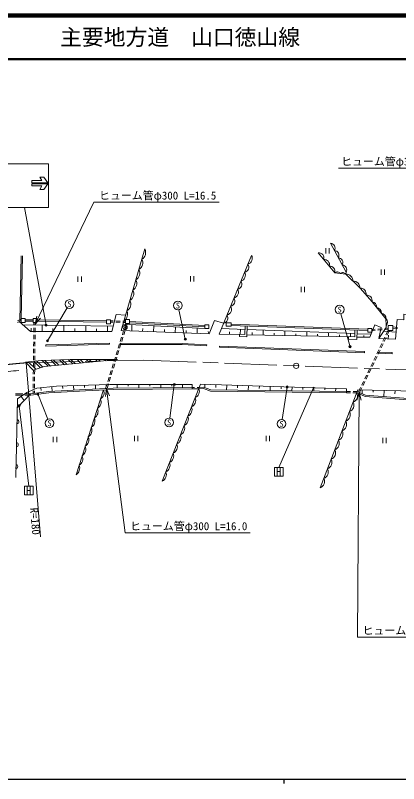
# Model space of a CAD drawing. Units: millimetres, scale not verified. Extents: x 40000 to 680000, y 20000 to 380000.
# Drawn here: x 206468 to 294328, y 204000 to 380000 of the extents above; entities that cross this region are included whole.
import ezdxf
from ezdxf.enums import TextEntityAlignment as Align

# ---------------------------------------------------------------- set-up
doc = ezdxf.new("R2010")
doc.units = ezdxf.units.MM
doc.header["$LTSCALE"] = 1000
doc.linetypes.add('CHAIN', pattern=[18.5, 12, -1.5, 3.5, -1.5])
for name, color, linetype, lineweight in [('M-BGD', 7, 'Continuous', 13), ('M-BMK', 2, 'CHAIN', 13), ('M-BMK-SRVR', 3, 'Continuous', 13), ('M-STR-HTXT', 7, 'Continuous', 13), ('M-STR-STRC', 7, 'Continuous', 13), ('M-TTL', 2, 'Continuous', 140), ('M-TTL-BAND', 7, 'Continuous', 25), ('M-TTL-LINE', 7, 'Continuous', 50)]:
    doc.layers.add(name, color=color, linetype=linetype, lineweight=lineweight)
doc.layers.add('M-TTL-TXT', color=7, linetype='Continuous')
doc.styles.add('ＭＳ ゴシック', font='')
doc.styles.get('ＭＳ ゴシック').set_extended_font_data('MS Gothic')

msp = doc.modelspace()

# ---------------------------------------------------------------- hatches: boundary and pattern name
at = {"layer": 'M-STR-HTXT'}
for points in [[(213726, 309135, -1), (213287, 308896, -1)], [(214092, 305510, -0.41421), (213908, 305208, -0.41421), (213606, 305392, -1)], [(245567, 306025, -1), (245294, 305606, -1)], [(283316, 304310, -0.41421), (283409, 303968, -0.41421), (283067, 303876, -1)], [(242689, 295287, -1), (243090, 295587, -1)], [(268568, 294715, -1), (268974, 295008, -1)], [(275047, 294789, -1), (274608, 294550, -1)], [(211525, 293041, -1), (211727, 293499, -1)], [(207555, 290701, -1), (207115, 290462, -1)]]:
    msp.add_hatch(color=256, dxfattribs=at).paths.add_polyline_path(points)

# ---------------------------------------------------------------- linework, layer by layer
at = {"layer": 'M-BGD'}
for p, q in [((277606, 326660), (277606, 325460)), ((278406, 326660), (278406, 325460)), ((207512, 309922), (207823, 324914)), ((207825, 310554), (208123, 324908)), ((253178, 306963), (260595, 325009)), ((290319, 321769), (290319, 320569)), ((291119, 321769), (291119, 320569)), ((220808, 320181), (220808, 318981)), ((221608, 320181), (221608, 318981)), ((246598, 320262), (246598, 319062)), ((247398, 320262), (247398, 319062)), ((271976, 317803), (271976, 316603)), ((272776, 317803), (272776, 316603)), ((206956, 309987), (207825, 310406)), ((206956, 309654), (207825, 310073)), ((208725, 310245), (210514, 310223)), ((208725, 309945), (210514, 309923)), ((211414, 310232), (227348, 310021)), ((211414, 309932), (227348, 309721)), ((228248, 310009), (228889, 310000)), ((229489, 309992), (230488, 309979)), ((231088, 309971), (231729, 309963)), ((232629, 309898), (249923, 308984)), ((208223, 309080), (228918, 308827)), ((210096, 307592), (210097, 308311)), ((210695, 307396), (210707, 308396)), ((210714, 308996), (210721, 309623)), ((210996, 307414), (211007, 308414)), ((211014, 309014), (211021, 309623)), ((212596, 307590), (212597, 309026)), ((215096, 307587), (215096, 308277)), ((217596, 307584), (217597, 308965)), ((220096, 307581), (220096, 308244)), ((222596, 307578), (222597, 308904)), ((225096, 307575), (225096, 308211)), ((227596, 307572), (227597, 308844)), ((228248, 309709), (228889, 309700)), ((229489, 309692), (230488, 309679)), ((231088, 309671), (231729, 309663)), ((231168, 309243), (249923, 308234)), ((231474, 308371), (231802, 309423)), ((231618, 309016), (231618, 308016)), ((231791, 308378), (232116, 309423)), ((232629, 309598), (249923, 308684)), ((233146, 307708), (233197, 309133)), ((235644, 307618), (235668, 308287)), ((238142, 307527), (238191, 308865)), ((240641, 307436), (240663, 308062)), ((243139, 307346), (243184, 308596)), ((248136, 307165), (248178, 308327)), ((253710, 308258), (259081, 308054)), ((255909, 309285), (287266, 308092)), ((255909, 308984), (287266, 307791)), ((258036, 306893), (258053, 308093)), ((259580, 308036), (284284, 307099)), ((288166, 308044), (288936, 308103)), ((289534, 308149), (290531, 308225)), ((291129, 308271), (291900, 308330)), ((291129, 307970), (291900, 308029)), ((293025, 308631), (294030, 308530)), ((293025, 308330), (294030, 308228)), ((210677, 305796), (210689, 306796)), ((210977, 305814), (210989, 306814)), ((230523, 305315), (230821, 306270)), ((230840, 305323), (231137, 306278)), ((230999, 306843), (231296, 307798)), ((231315, 306851), (231612, 307805)), ((245637, 307255), (245659, 307837)), ((250857, 307066), (250690, 307554)), ((255536, 306929), (255545, 307529)), ((257825, 306396), (257832, 306896)), ((260759, 306757), (260769, 307347)), ((263259, 306714), (263279, 307895)), ((265759, 306672), (265768, 307210)), ((268258, 306629), (268277, 307706)), ((270758, 306587), (270766, 307073)), ((273258, 306545), (273274, 307517)), ((275757, 306502), (275765, 306936)), ((278257, 306460), (278272, 307327)), ((280757, 306418), (280763, 306799)), ((283256, 306375), (283269, 307138)), ((284801, 307080), (288024, 306958)), ((286320, 306302), (286335, 306657)), ((288166, 307743), (288936, 307802)), ((289534, 307848), (290531, 307925)), ((290713, 305355), (291146, 306256)), ((293758, 307458), (290884, 307650)), ((291406, 306797), (291900, 307824)), ((291711, 306739), (292233, 307824)), ((291947, 305906), (291981, 306731)), ((210659, 304196), (210670, 305196)), ((210959, 304215), (210970, 305214)), ((230048, 303788), (230345, 304742)), ((230365, 303795), (230662, 304750)), ((290021, 303913), (290454, 304814)), ((290326, 303854), (290759, 304756)), ((291018, 305297), (291451, 306198)), ((210640, 302596), (210652, 303596)), ((210941, 302615), (210952, 303615)), ((229573, 302260), (229870, 303215)), ((229889, 302267), (230186, 303222)), ((289328, 302470), (289761, 303372)), ((289633, 302412), (290066, 303314)), ((210622, 300996), (210634, 301996)), ((210922, 301015), (210934, 302015)), ((229097, 300732), (229394, 301687)), ((229414, 300740), (229711, 301694)), ((288635, 301028), (289068, 301930)), ((288940, 300970), (289373, 301871)), ((210604, 299397), (210615, 300396)), ((210904, 299415), (210915, 300415)), ((228622, 299204), (228919, 300159)), ((228939, 299212), (229236, 300167)), ((287942, 299586), (288375, 300487)), ((288247, 299528), (288680, 300429)), ((210585, 297797), (210597, 298797)), ((210886, 297815), (210897, 298815)), ((228147, 297677), (228444, 298631)), ((228463, 297684), (228760, 298639)), ((286557, 296701), (286990, 297603)), ((286861, 296643), (287294, 297545)), ((287249, 298144), (287682, 299045)), ((287554, 298086), (287987, 298987)), ((210567, 296197), (210579, 297197)), ((210867, 296215), (210879, 297215)), ((227671, 296149), (227968, 297104)), ((227988, 296156), (228285, 297111)), ((285864, 295259), (286297, 296161)), ((286169, 295201), (286602, 296103)), ((210535, 293370), (210542, 293997)), ((210549, 294597), (210560, 295597)), ((210835, 293406), (210842, 294015)), ((210849, 294615), (210860, 295615)), ((212328, 294658), (212389, 294084)), ((214814, 294924), (214928, 293855)), ((217307, 295085), (217325, 294548)), ((219806, 295167), (219839, 294146)), ((226652, 294199), (220371, 274757)), ((222304, 295249), (222321, 294738)), ((224803, 295330), (224833, 294414)), ((227166, 294524), (227493, 295576)), ((227302, 295412), (227317, 294954)), ((227484, 294539), (227809, 295583)), ((229801, 295439), (229801, 294614)), ((232301, 295438), (232301, 295026)), ((234801, 295438), (234801, 294659)), ((237301, 295438), (237301, 295048)), ((239801, 295437), (239801, 294703)), ((242301, 295437), (242301, 295070)), ((244801, 295437), (244801, 294748)), ((246986, 294768), (247509, 294772)), ((246989, 294468), (248513, 294481)), ((248109, 294778), (248632, 294783)), ((249912, 295458), (249888, 294694)), ((252410, 295379), (252397, 294719)), ((254909, 295300), (254873, 294151)), ((257408, 295221), (257390, 294646)), ((259907, 295142), (259873, 294088)), ((262405, 295063), (262389, 294536)), ((264904, 294984), (264874, 294024)), ((267403, 294905), (267388, 294425)), ((269902, 294826), (269874, 293961)), ((272400, 294747), (272387, 294314)), ((274899, 294668), (274875, 293898)), ((277398, 294589), (277386, 294204)), ((279897, 294510), (279875, 293834)), ((282395, 294431), (282385, 294093)), ((285110, 293691), (285604, 294718)), ((285387, 293575), (285909, 294660)), ((286004, 294186), (285982, 293325)), ((288503, 294123), (288492, 293692)), ((291002, 294060), (290967, 292682)), ((293502, 293996), (293484, 293308)), ((206522, 293026), (207031, 292983)), ((206526, 293327), (207043, 293283)), ((206949, 290176), (209926, 293300)), ((209111, 293605), (206997, 292145)), ((207031, 292983), (208035, 292989)), ((207043, 293283), (208185, 293290)), ((207820, 292713), (208476, 291763)), ((208635, 292992), (209639, 292998)), ((208785, 293293), (209926, 293300)), ((282376, 293503), (282384, 293502)), ((282384, 293502), (283257, 293502)), ((282386, 293802), (283316, 293802)), ((283857, 293502), (284731, 293502)), ((283916, 293802), (284846, 293802)), ((206997, 292145), (206554, 274147)), ((206880, 287403), (206856, 286412)), ((215153, 283462), (215153, 282262)), ((215953, 283462), (215953, 282262)), ((233765, 283689), (233765, 282489)), ((234565, 283689), (234565, 282489)), ((263925, 283688), (263925, 282488)), ((264725, 283688), (264725, 282488)), ((206752, 282169), (206727, 281178)), ((290698, 283210), (290698, 282010)), ((291498, 283210), (291498, 282010)), ((206627, 277119), (206603, 276129))]:
    msp.add_line(p, q, dxfattribs=at)
for points in [[(282199, 320729), (282269, 321139), (278696, 327776)], [(254200, 309450), (252105, 310096), (250857, 307066), (230751, 307795), (236139, 326494)], [(291436, 309131), (291424, 310491), (288252, 314411), (285496, 317519), (282199, 320729), (279684, 321013), (275870, 325609)], [(231757, 311288), (229592, 311454), (228596, 307571), (209917, 307593), (207352, 309845)], [(284771, 306302), (287761, 306302), (288869, 309074), (290339, 308486), (289770, 305996), (293628, 305836), (293986, 310293), (295483, 310288), (295546, 311516), (296840, 311441), (296660, 305705)], [(253178, 306963), (259036, 306879), (259111, 308862)], [(257825, 306396), (259517, 306372), (259611, 308843)], [(289770, 305996), (291442, 308477), (291436, 309131)], [(259532, 306777), (284256, 306358), (284315, 307904)], [(282834, 306383), (282831, 305785), (284751, 305774), (284832, 307884)], [(246989, 294468), (246979, 295437), (228115, 295439), (215888, 295038), (211402, 294559), (209111, 293605)], [(209639, 292998), (209980, 293000), (214160, 293509), (222549, 294006), (228914, 294306), (246989, 294468)], [(209926, 293300), (209961, 293300), (214133, 293808), (222533, 294306), (228905, 294606), (246986, 294768)], [(240133, 273317), (248912, 295490), (282406, 294430), (282376, 293503)], [(248513, 294481), (249571, 294491), (251186, 293898), (282376, 293503)], [(248632, 294783), (249623, 294791), (251241, 294197), (282386, 293802)], [(276349, 271754), (285004, 294212), (298097, 293879), (301236, 293506), (301294, 291735), (302291, 290219), (303613, 290218)], [(284731, 293502), (284786, 293502), (286641, 292723), (301279, 291567), (301404, 291568)], [(284846, 293802), (286713, 293019), (301289, 291867)]]:
    msp.add_lwpolyline(points, dxfattribs=at)
for points in [[(207825, 310554), (208725, 310554), (208725, 309654), (207825, 309654)], [(210514, 310523), (211414, 310523), (211414, 309623), (210514, 309623)], [(227348, 310226), (228248, 310226), (228248, 309326), (227348, 309326)], [(231729, 310323), (232629, 310323), (232629, 309423), (231729, 309423)], [(249923, 309134), (250823, 309134), (250823, 308234), (249923, 308234)], [(254809, 309534), (255909, 309534), (255909, 308834), (254809, 308834)], [(287266, 308291), (288166, 308291), (288166, 307391), (287266, 307391)], [(291900, 308949), (293025, 308949), (293025, 307824), (291900, 307824)]]:
    msp.add_lwpolyline(points, close=True, dxfattribs=at)
msp.add_circle((231618, 308516), 500, dxfattribs=at)
for centre, radius, start, end in [((278672, 326693), 1084, 327.89088, 88.6989), ((234569, 325667), 1774, 300.08822, 27.76344), ((276009, 324430), 1186, 342.66295, 96.72191), ((279565, 325034), 1084, 327.89088, 88.6989), ((233889, 323306), 1774, 300.08822, 27.76344), ((259506, 324320), 1288, 282.97732, 32.33488), ((277280, 322899), 1186, 342.66295, 96.72191), ((280458, 323374), 1084, 327.89088, 88.6989), ((258707, 322375), 1288, 282.97732, 32.33488), ((278551, 321367), 1186, 342.66295, 96.72191), ((281352, 321715), 1084, 327.89088, 88.6989), ((233208, 320945), 1774, 300.08822, 27.76344), ((257908, 320430), 1288, 282.97732, 32.33488), ((280248, 320367), 858, 36.00922, 131.10543), ((281505, 320225), 858, 36.00922, 131.10543), ((282281, 319164), 1567, 358.53709, 92.9922), ((232528, 318583), 1774, 300.08822, 27.76344), ((257108, 318485), 1288, 282.97732, 32.33488), ((283929, 317559), 1567, 358.53709, 92.9922), ((231847, 316222), 1774, 300.08822, 27.76344), ((256309, 316540), 1288, 282.97732, 32.33488), ((285535, 316165), 1354, 351.48917, 91.64134), ((255510, 314596), 1288, 282.97732, 32.33488), ((286889, 314591), 1374, 352.49159, 90.63891), ((231167, 313861), 1774, 300.08822, 27.76344), ((254710, 312651), 1288, 282.97732, 32.33488), ((288033, 313153), 1277, 357.84002, 80.12572), ((230303, 311598), 1898, 305.29899, 22.55267), ((289090, 311846), 1277, 357.84002, 80.12572), ((290148, 310540), 1277, 357.84002, 80.12572), ((253911, 310706), 1288, 282.97732, 32.33488), ((290570, 309725), 1173, 317.70706, 43.22491), ((225237, 293522), 1568, 298.61904, 25.57679), ((247094, 293856), 1550, 293.0092, 23.78816), ((246179, 291803), 1645, 294.42275, 22.37461), ((283430, 292796), 1480, 289.34873, 28.49817), ((224395, 291460), 1735, 300.92098, 23.27485), ((282514, 290689), 1576, 291.02527, 26.82164), ((223693, 289287), 1735, 300.92098, 23.27485), ((245339, 289679), 1645, 294.42275, 22.37461), ((281673, 288506), 1576, 291.02527, 26.82164), ((206770, 286910), 505, 279.76208, 77.42027), ((222991, 287113), 1735, 300.92098, 23.27485), ((244498, 287556), 1645, 294.42275, 22.37461), ((280831, 286323), 1576, 291.02527, 26.82164), ((222288, 284939), 1735, 300.92098, 23.27485), ((243657, 285432), 1645, 294.42275, 22.37461), ((221586, 282766), 1735, 300.92098, 23.27485), ((242816, 283309), 1645, 294.42275, 22.37461), ((279990, 284140), 1576, 291.02527, 26.82164), ((206642, 281676), 505, 279.76208, 77.42027), ((241975, 281185), 1645, 294.42275, 22.37461), ((279149, 281957), 1576, 291.02527, 26.82164), ((220884, 280592), 1735, 300.92098, 23.27485), ((278307, 279774), 1576, 291.02527, 26.82164), ((220182, 278419), 1735, 300.92098, 23.27485), ((241134, 279061), 1645, 294.42275, 22.37461), ((277466, 277591), 1576, 291.02527, 26.82164), ((206517, 276626), 505, 279.76208, 77.42027), ((219480, 276245), 1735, 300.92098, 23.27485), ((240294, 276938), 1645, 294.42275, 22.37461), ((239453, 274814), 1645, 294.42275, 22.37461), ((276625, 275409), 1576, 291.02527, 26.82164), ((275784, 273226), 1576, 291.02527, 26.82164)]:
    msp.add_arc(centre, radius, start, end, dxfattribs=at)
at = {"layer": 'M-BMK'}
msp.add_lwpolyline([(208965, 300413), (235951, 301023), (370610, 295970), (470424, 291588), (570170, 287527)], dxfattribs=at)
msp.add_arc((223620, 121011), 180000, 94.67013, 121.27078, dxfattribs=at)
at = {"layer": 'M-BMK-SRVR'}
msp.add_circle((270840, 299714), 600, dxfattribs=at)
at = {"layer": 'M-STR-HTXT'}
for p, q in [((309932, 344997), (280522, 344997)), ((211016, 309229), (224491, 337206)), ((224491, 337206), (253156, 337206)), ((213506, 309015), (208535, 335987)), ((213849, 305451), (218357, 313013)), ((245431, 305815), (243949, 312543)), ((283192, 304093), (281076, 311628)), ((211016, 309229), (211365, 311059)), ((211016, 309229), (212230, 310642)), ((208965, 300413), (212222, 260546)), ((227367, 294533), (227120, 292687)), ((227367, 294533), (231609, 261465)), ((227367, 294533), (228072, 292809)), ((242890, 295437), (241852, 287744)), ((274843, 294669), (266846, 276453)), ((268771, 294861), (267634, 287407)), ((211626, 293270), (213930, 287481)), ((285262, 293628), (284770, 291831)), ((285262, 293628), (284895, 237562)), ((285262, 293628), (285730, 291825)), ((207335, 290582), (209533, 272126)), ((231609, 261465), (260274, 261465)), ((284895, 237562), (313560, 237562))]:
    msp.add_line(p, q, dxfattribs=at)
for centre in [(213506, 309015), (213849, 305451), (245431, 305815), (283192, 304093), (242890, 295437), (268771, 294861), (211626, 293270), (207335, 290582)]:
    msp.add_circle(centre, 250, dxfattribs=at)
at = {"layer": 'M-STR-STRC'}
for p, q in [((178097, 345987), (214097, 345987)), ((214097, 335987), (214097, 345987)), ((210226, 342170), (210226, 341668)), ((213926, 341666), (210226, 341668)), ((212565, 342169), (210227, 342170)), ((212051, 342968), (212565, 342169)), ((212996, 342968), (212051, 342968)), ((213926, 341666), (212996, 342968)), ((213926, 341424), (210225, 341425)), ((210226, 340921), (210225, 341423)), ((212565, 340922), (210226, 340921)), ((212051, 340123), (212565, 340922)), ((212996, 340123), (212051, 340123)), ((213926, 341424), (212996, 340123)), ((214097, 335987), (178097, 335987)), ((213424, 304496), (228078, 304914)), ((213431, 304246), (213424, 304496)), ((213431, 304246), (228085, 304664)), ((228085, 304664), (228078, 304914)), ((230582, 304619), (230582, 304869)), ((250321, 304276), (250336, 304526)), ((253254, 303964), (253264, 304214)), ((253254, 303964), (286482, 302728)), ((253264, 304214), (286491, 302978)), ((286482, 302728), (286491, 302978)), ((289613, 302611), (289622, 302861)), ((289622, 302861), (292852, 302741)), ((292843, 302491), (292852, 302741)), ((213212, 300964), (214545, 299664)), ((214589, 301018), (215848, 299791)), ((215209, 301043), (216434, 299848)), ((216585, 301097), (217736, 299975)), ((217205, 301122), (218322, 300032)), ((218581, 301176), (219625, 300159)), ((219208, 301194), (220211, 300216)), ((220646, 301188), (221513, 300343)), ((221293, 301186), (222100, 300400)), ((222731, 301181), (223402, 300527)), ((223378, 301178), (223988, 300584)), ((224816, 301173), (225291, 300711)), ((225463, 301171), (225877, 300768)), ((226901, 301165), (227179, 300894)), ((227548, 301163), (227765, 300952)), ((289613, 302611), (292843, 302491)), ((209395, 300635), (211162, 298912)), ((210696, 300763), (212244, 299255)), ((211282, 300820), (212730, 299409)), ((212593, 300939), (213959, 299607))]:
    msp.add_line(p, q, dxfattribs=at)
for points in [[(210226, 342170), (210226, 341668), (213926, 341666), (212996, 342968), (212051, 342968), (212565, 342169)], [(213926, 341424), (212996, 340123), (212051, 340123), (212565, 340922), (210226, 340921), (210225, 341423)], [(208809, 300578), (210569, 298725), (213092, 299523), (229850, 301155), (219042, 301194), (212432, 300933)], [(265846, 274453), (267846, 274453), (267846, 276453), (265846, 276453)], [(208533, 270126), (210533, 270126), (210533, 272126), (208533, 272126)]]:
    msp.add_lwpolyline(points, close=True, dxfattribs=at)
for points in [[(230582, 304869), (244691, 304859), (250336, 304526)], [(230582, 304619), (244684, 304609), (250321, 304276)]]:
    msp.add_lwpolyline(points, dxfattribs=at)
for centre in [(218869, 313871), (243734, 313520), (280806, 312591), (214300, 286552), (241718, 286753), (267483, 286418)]:
    msp.add_circle(centre, 1000, dxfattribs=at)
msp.add_arc((223620, 121011), 178400, 95.2612, 96.84728, dxfattribs=at)
at = {"layer": 'M-TTL'}
msp.add_line((680000, 380000), (40000, 380000), dxfattribs=at)
at = {"layer": 'M-TTL-BAND'}
for p, q in [((40000, 205000), (579000, 205000)), ((268000, 205000), (268000, 204000))]:
    msp.add_line(p, q, dxfattribs=at)
at = {"layer": 'M-TTL-LINE'}
msp.add_line((40000, 370000), (680000, 370000), dxfattribs=at)

# ---------------------------------------------------------------- texts
at = {"layer": 'M-STR-HTXT', "style": 'ＭＳ ゴシック'}
msp.add_text('ヒューム管φ300 L=17.0', height=1833, dxfattribs=at).set_placement((308022, 345047), align=Align.BOTTOM_RIGHT)
for s, p in [('ヒューム管φ300 L=16.5', (225656, 337256)), ('ヒューム管φ300 L=16.0', (232774, 261515)), ('ヒューム管φ300 L=16.3', (286060, 237611))]:
    msp.add_text(s, height=1833, dxfattribs=at).set_placement(p, align=Align.BOTTOM_LEFT)
msp.add_text('R=180', height=1833, rotation=274.67, dxfattribs=at).set_placement((211670, 267295), align=Align.TOP_LEFT)
at = {"layer": 'M-STR-STRC', "style": 'ＭＳ ゴシック'}
for s, height, p in [('S', 1320, (218869, 313871)), ('S', 1320, (243734, 313520)), ('S', 1320, (280806, 312591)), ('S', 1320, (214300, 286552)), ('S', 1320, (241718, 286753)), ('S', 1320, (267483, 286418)), ('H', 1833, (266846, 275453)), ('H', 1833, (209533, 271126))]:
    msp.add_text(s, height=height, dxfattribs=at).set_placement(p, align=Align.MIDDLE_CENTER)
at = {"layer": 'M-TTL-TXT', "style": 'ＭＳ ゴシック'}
msp.add_text('主要地方道\u3000山口徳山線', height=3666, dxfattribs=at).set_placement((216734, 375000), align=Align.MIDDLE_LEFT)

doc.saveas('drawing.dxf')
